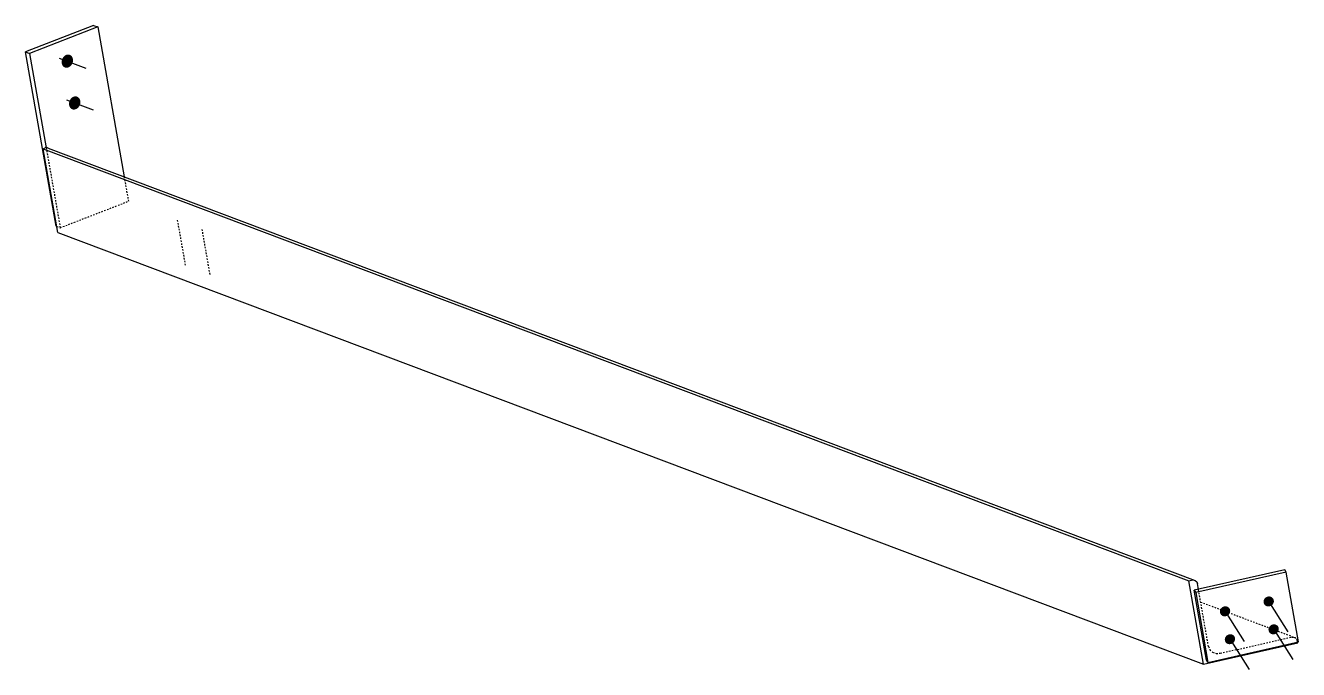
# Model space of a CAD drawing. Header units: millimetres. Extents: x 12 to 29904, y 3 to 860.
# Drawn here: x 12 to 1703, y 5 to 860 of the extents above; entities that cross this region are included whole.
import ezdxf

# ---------------------------------------------------------------- set-up
doc = ezdxf.new("R2010")
doc.units = ezdxf.units.MM
doc.linetypes.add('DXK_LINE_DOT2', pattern=[3.9198, 1.9599, -1.9599])
doc.layers.add('STÅL', color=7, linetype='Continuous')

msp = doc.modelspace()

# ---------------------------------------------------------------- hatches: boundary and pattern name
at = {"layer": 'STÅL', "linetype": 'Continuous'}
for points in [[(60.8, 815.3), (61.6, 817), (62.6, 818.5), (63.9, 819.8), (65.4, 820.7), (66.9, 821.3), (68.5, 821.6), (70, 821.4), (71.5, 820.9), (72.7, 820), (73.8, 818.8), (74.6, 817.3), (75, 815.6), (75.2, 813.8), (75, 812), (74.5, 810.2), (73.7, 808.5), (72.6, 807), (71.3, 805.7), (69.8, 804.8), (68.3, 804.2), (66.7, 804), (65.2, 804.1), (63.7, 804.7), (62.5, 805.5), (61.4, 806.8), (60.7, 808.2), (60.2, 809.9), (60.1, 811.7), (60.2, 813.5)], [(70.5, 759.8), (71.4, 761.5), (72.4, 763), (73.7, 764.3), (75.2, 765.2), (76.7, 765.8), (78.3, 766), (79.8, 765.9), (81.3, 765.3), (82.5, 764.4), (83.6, 763.2), (84.3, 761.8), (84.8, 760.1), (85, 758.3), (84.8, 756.5), (84.3, 754.7), (83.4, 753), (82.4, 751.5), (81.1, 750.2), (79.6, 749.3), (78.1, 748.7), (76.5, 748.4), (75, 748.6), (73.5, 749.1), (72.3, 750), (71.2, 751.2), (70.5, 752.7), (70, 754.4), (69.8, 756.2), (70, 758)], [(1660.2, 101), (1661.6, 101.6), (1663, 102), (1664.4, 102.1), (1665.8, 101.9), (1667.1, 101.4), (1668.3, 100.7), (1669.3, 99.7), (1670, 98.6), (1670.4, 97.3), (1670.6, 95.9), (1670.5, 94.6), (1670, 93.2), (1669.3, 91.9), (1668.4, 90.8), (1667.2, 89.9), (1665.9, 89.3), (1664.5, 88.9), (1663.1, 88.8), (1661.7, 89), (1660.4, 89.5), (1659.2, 90.2), (1658.2, 91.2), (1657.5, 92.3), (1657, 93.6), (1656.9, 95), (1657, 96.4), (1657.4, 97.7), (1658.1, 99), (1659.1, 100.1)], [(1602.2, 87.8), (1603.5, 88.5), (1604.9, 88.9), (1606.4, 89), (1607.8, 88.8), (1609.1, 88.3), (1610.3, 87.6), (1611.2, 86.6), (1612, 85.5), (1612.4, 84.2), (1612.6, 82.8), (1612.4, 81.4), (1612, 80.1), (1611.3, 78.8), (1610.4, 77.7), (1609.2, 76.8), (1607.9, 76.2), (1606.5, 75.8), (1605.1, 75.7), (1603.7, 75.9), (1602.3, 76.3), (1601.2, 77.1), (1600.2, 78), (1599.5, 79.2), (1599, 80.5), (1598.9, 81.8), (1599, 83.2), (1599.4, 84.6), (1600.1, 85.8), (1601.1, 86.9)], [(1608.8, 50.8), (1610.1, 51.5), (1611.5, 51.9), (1612.9, 52), (1614.3, 51.8), (1615.6, 51.3), (1616.8, 50.6), (1617.8, 49.6), (1618.5, 48.5), (1618.9, 47.2), (1619.1, 45.8), (1619, 44.4), (1618.5, 43.1), (1617.8, 41.8), (1616.9, 40.7), (1615.7, 39.8), (1614.4, 39.1), (1613, 38.8), (1611.6, 38.7), (1610.2, 38.8), (1608.9, 39.3), (1607.7, 40), (1606.7, 41), (1606, 42.2), (1605.5, 43.4), (1605.4, 44.8), (1605.5, 46.2), (1605.9, 47.6), (1606.7, 48.8), (1607.6, 49.9)], [(1666.8, 63.9), (1668.1, 64.6), (1669.5, 65), (1670.9, 65.1), (1672.3, 64.9), (1673.6, 64.4), (1674.8, 63.7), (1675.8, 62.7), (1676.5, 61.6), (1677, 60.3), (1677.1, 58.9), (1677, 57.5), (1676.6, 56.2), (1675.8, 54.9), (1674.9, 53.8), (1673.7, 52.9), (1672.4, 52.3), (1671, 51.9), (1669.6, 51.8), (1668.2, 52), (1666.9, 52.4), (1665.7, 53.2), (1664.7, 54.1), (1664, 55.3), (1663.6, 56.6), (1663.4, 57.9), (1663.5, 59.3), (1664, 60.7), (1664.7, 61.9), (1665.6, 63)]]:
    msp.add_hatch(color=96, dxfattribs=at).paths.add_polyline_path(points)

# ---------------------------------------------------------------- linework, layer by layer
at = {"layer": 'STÅL', "color": 2, "linetype": 'Continuous'}
for p, q in [((102.5, 860.1), (12, 825)), ((108, 858.1), (17.4, 823)), ((102.5, 860.1), (108, 858.1)), ((108, 858.1), (143, 659.3)), ((12, 825), (17.4, 823)), ((52.8, 593.7), (12, 825)), ((17.4, 823), (39.5, 697.8)), ((35.4, 696.5), (38.2, 697.6)), ((54.9, 585.4), (35.4, 696.5)), ((35.4, 696.5), (1557.5, 123)), ((40.4, 697.9), (38.2, 697.6)), ((42.3, 697.3), (40.4, 697.9)), ((42.3, 697.3), (1566.2, 123.2)), ((52.8, 593.7), (53.5, 593.4)), ((54.9, 585.4), (1577.1, 12)), ((1685.1, 137.5), (1564.8, 110.3)), ((1687, 134.4), (1685.1, 137.5)), ((1557.5, 123), (1561.1, 123.9)), ((1577.1, 12), (1557.5, 123)), ((1561.1, 123.9), (1563.8, 124)), ((1563.8, 124), (1566.2, 123.2)), ((1566.2, 123.2), (1568.1, 121.6)), ((1687, 134.4), (1566.7, 107.2)), ((1568.1, 121.6), (1569, 119.4)), ((1570.4, 111.5), (1569, 119.4)), ((1703.3, 41.9), (1687, 134.4)), ((1581.1, 17.7), (1564.8, 110.3)), ((1564.8, 110.3), (1566.7, 107.2)), ((1566.7, 107.2), (1583, 14.6)), ((1577.1, 12), (1702.2, 40.3)), ((1583, 14.6), (1703.3, 41.9)), ((1702.2, 40.3), (1702, 41.6)), ((1583, 14.6), (1581.1, 17.7))]:
    msp.add_line(p, q, dxfattribs=at)
at = {"layer": 'STÅL', "color": 96, "linetype": 'Continuous'}
for p, q in [((56.7, 816.9), (92.1, 803.5)), ((66.5, 761.3), (101.9, 748)), ((1602.3, 87.7), (1631.2, 42.1)), ((1660.3, 100.9), (1689.2, 55.2)), ((1666.8, 63.8), (1695.7, 18.2)), ((1608.8, 50.7), (1637.7, 5.1))]:
    msp.add_line(p, q, dxfattribs=at)
at = {"layer": 'STÅL', "color": 7, "linetype": 'DXK_LINE_DOT2'}
for p, q in [((39.5, 697.8), (58.2, 591.6)), ((143, 659.3), (148.8, 626.7)), ((58.2, 591.6), (148.8, 626.7)), ((53.5, 593.4), (58.2, 591.6)), ((1583.7, 35.6), (1570.4, 111.5)), ((1573.3, 94.7), (1698.9, 47.4)), ((1583.7, 35.6), (1585.6, 31.3)), ((1599.4, 26.7), (1693.8, 48)), ((1693.8, 48), (1696.5, 48.2)), ((1696.5, 48.2), (1698.9, 47.4)), ((1698.9, 47.4), (1700.7, 45.7)), ((1700.7, 45.7), (1701.6, 43.6)), ((1702, 41.6), (1701.6, 43.6)), ((1585.6, 31.3), (1589.2, 28)), ((1589.2, 28), (1594.1, 26.4)), ((1594.1, 26.4), (1599.4, 26.7))]:
    msp.add_line(p, q, dxfattribs=at)
at = {"layer": 'STÅL', "color": 96, "linetype": 'DXK_LINE_DOT2'}
for p, q in [((224.7, 541.9), (214.1, 602.1)), ((257.3, 529.6), (246.7, 589.8))]:
    msp.add_line(p, q, dxfattribs=at)

doc.saveas('drawing.dxf')
